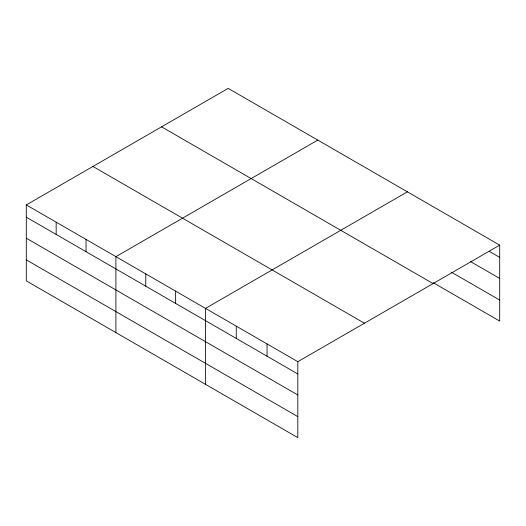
<?xml version="1.0" encoding="UTF-8"?>
<svg xmlns="http://www.w3.org/2000/svg" width="526" height="526" viewBox="0 0 526 526"><rect width="100%" height="100%" fill="white"/><g stroke="black" fill="none" stroke-linecap="round" stroke-linejoin="round"><path stroke-width="0.79" d="M26.3 204.923L297.815 361.684L297.815 437.632L26.3 280.877L26.3 204.923L228.185 88.368L499.7 245.123L499.7 321.077L433.26 282.718M317.783 140.094L115.898 256.655L115.898 332.603M407.387 191.826L205.502 308.387L205.502 384.335M297.815 361.684L499.7 245.123M489.213 251.349L499.7 257.405M470.329 261.461L499.7 278.418M451.446 272.205L499.7 300.063M161.561 126.832L433.076 283.586M92.924 166.459L364.439 323.22M26.3 217.205L297.815 373.966M26.3 238.219L297.815 394.973M26.3 259.864L297.815 416.625M267.044 343.919L267.044 356.201M236.273 326.153L236.273 338.435M175.631 291.141L175.631 303.423M145.768 273.901L145.768 286.183M86.034 239.409L86.034 251.698M56.164 222.169L56.164 234.451"/></g></svg>
